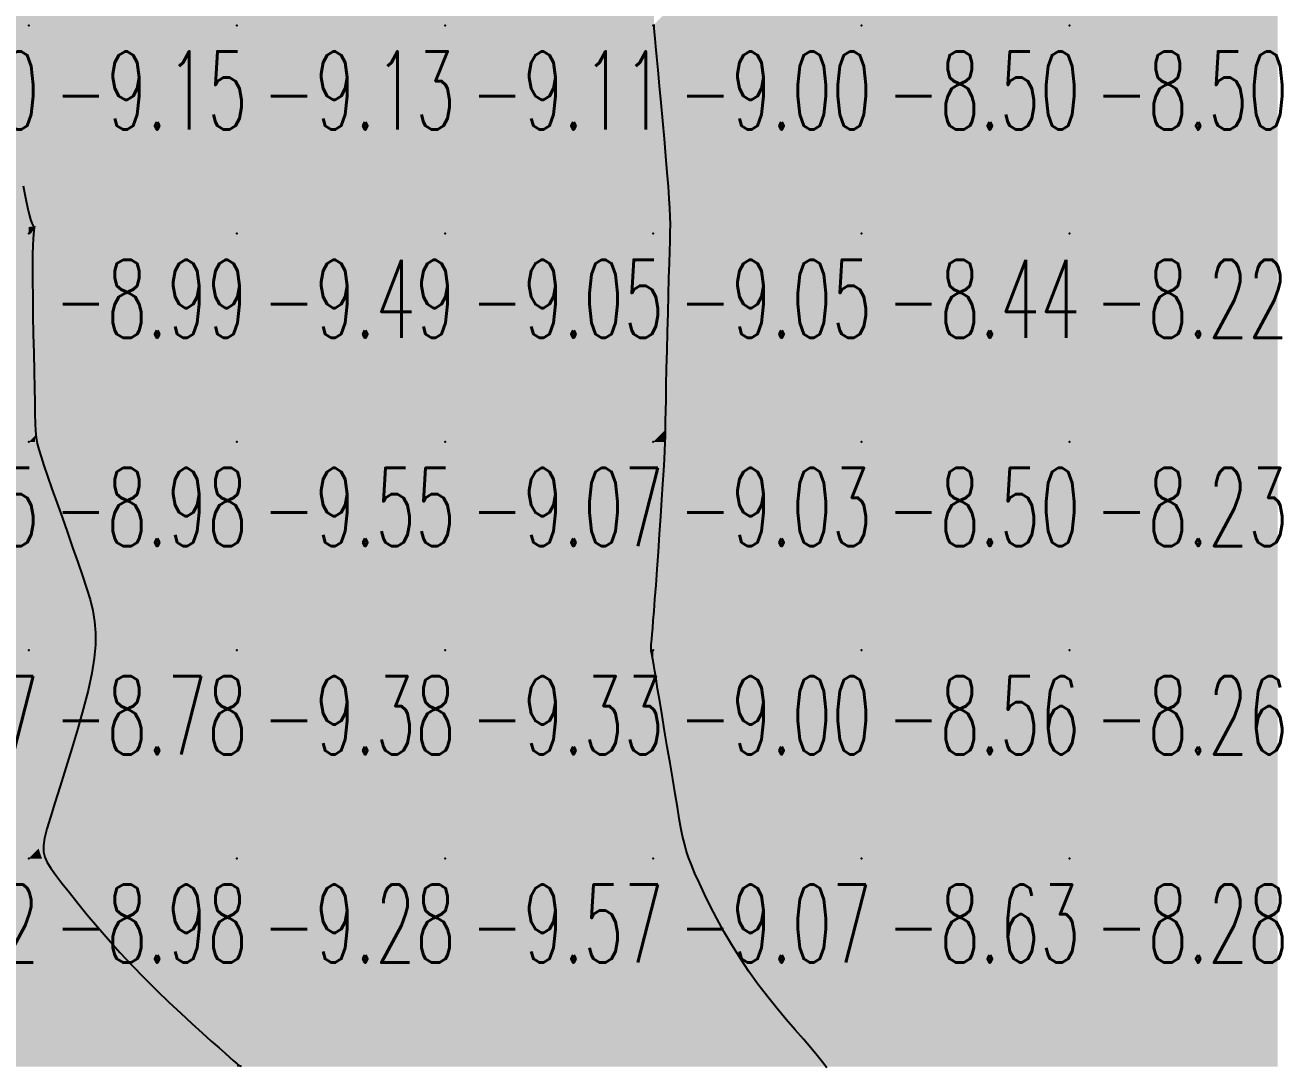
# Model space of a CAD drawing. Header units: millimetres. Extents: x 88261 to 90953, y 390274 to 392322.
# Drawn here: x 90160.1 to 90220.1, y 390937.3 to 390987.3 of the extents above; entities that cross this region are included whole.
import ezdxf
from ezdxf.enums import TextEntityAlignment as Align

# ---------------------------------------------------------------- set-up
doc = ezdxf.new("R2010")
doc.units = ezdxf.units.MM
doc.header["$LTSCALE"] = 25
for name, color, linetype in [('CN_03_00', 7, 'Continuous'), ('COTEAlt', 7, 'Continuous'), ('TN_COLORIAGE', 7, 'Continuous')]:
    doc.layers.add(name, color=color, linetype=linetype)
doc.styles.add('Simplex 1.0', font='Simplex.shx', dxfattribs={"width": 0.99, "height": 2.5})
doc.styles.get("Standard").update_dxf_attribs({"font": 'times.ttf'})

# ---------------------------------------------------------------- blocks, each defined once
blk = doc.blocks.new('COTE')
at = {"color": 0}
blk.add_point((0, 0), dxfattribs=at)
at = {"layer": 'COTEAlt'}
blk.add_attdef('ALT', text='', height=3.75, dxfattribs=at).set_placement((1.25, -1.25), align=Align.TOP_LEFT)

msp = doc.modelspace()

# ---------------------------------------------------------------- linework, layer by layer
at = {"layer": 'CN_03_00', "elevation": -9, "flags": 128}
for points in [[(90198.591, 390937.19), (90198.385, 390937.465), (90198.13, 390937.783), (90197.819, 390938.149), (90197.459, 390938.562), (90197.06, 390939.019), (90196.633, 390939.515), (90196.188, 390940.046), (90195.733, 390940.609), (90195.28, 390941.2), (90194.838, 390941.814), (90194.417, 390942.447), (90194.018, 390943.089), (90193.646, 390943.73), (90193.302, 390944.358), (90192.989, 390944.962), (90192.708, 390945.531), (90192.463, 390946.056), (90192.254, 390946.524), (90192.084, 390946.93), (90191.947, 390947.291), (90191.835, 390947.628), (90191.742, 390947.962), (90191.659, 390948.315), (90191.581, 390948.708), (90191.5, 390949.163), (90191.408, 390949.702), (90191.302, 390950.337), (90191.182, 390951.049), (90191.055, 390951.811), (90190.924, 390952.594), (90190.795, 390953.37), (90190.671, 390954.112), (90190.558, 390954.793), (90190.46, 390955.383), (90190.381, 390955.863), (90190.319, 390956.239), (90190.272, 390956.524), (90190.237, 390956.734), (90190.213, 390956.881), (90190.196, 390956.98), (90190.184, 390957.044), (90190.175, 390957.088), (90190.168, 390957.122), (90190.16, 390957.153), (90190.154, 390957.183), (90190.149, 390957.214), (90190.146, 390957.251), (90190.144, 390957.296), (90190.145, 390957.352), (90190.149, 390957.422), (90190.155, 390957.511), (90190.165, 390957.629), (90190.179, 390957.791), (90190.197, 390958.008), (90190.221, 390958.293), (90190.251, 390958.66), (90190.287, 390959.12), (90190.33, 390959.688), (90190.381, 390960.367), (90190.436, 390961.135), (90190.495, 390961.961), (90190.555, 390962.813), (90190.613, 390963.66), (90190.667, 390964.471), (90190.716, 390965.216), (90190.756, 390965.862), (90190.786, 390966.39), (90190.808, 390966.822), (90190.822, 390967.192), (90190.832, 390967.534), (90190.839, 390967.88), (90190.845, 390968.264), (90190.852, 390968.721), (90190.862, 390969.282), (90190.876, 390969.97), (90190.893, 390970.764), (90190.913, 390971.628), (90190.936, 390972.528), (90190.959, 390973.431), (90190.982, 390974.302), (90191.005, 390975.108), (90191.026, 390975.814), (90191.045, 390976.397), (90191.059, 390976.88), (90191.068, 390977.295), (90191.07, 390977.674), (90191.063, 390978.051), (90191.046, 390978.458), (90191.018, 390978.928), (90190.977, 390979.495), (90190.922, 390980.178), (90190.856, 390980.957), (90190.782, 390981.796), (90190.705, 390982.663), (90190.626, 390983.523), (90190.551, 390984.343), (90190.482, 390985.088), (90190.423, 390985.726), (90190.376, 390986.23), (90190.341, 390986.616), (90190.316, 390986.906), (90190.299, 390987.122), (90190.288, 390987.287)], [(90159.974, 390979.538), (90160.087, 390978.958), (90160.185, 390978.501), (90160.269, 390978.158), (90160.339, 390977.912), (90160.395, 390977.746), (90160.44, 390977.642), (90160.472, 390977.583), (90160.494, 390977.552), (90160.505, 390977.532), (90160.507, 390977.506), (90160.501, 390977.457), (90160.49, 390977.366), (90160.476, 390977.217), (90160.461, 390976.992), (90160.447, 390976.673), (90160.436, 390976.245), (90160.431, 390975.688), (90160.433, 390974.994), (90160.441, 390974.191), (90160.453, 390973.316), (90160.469, 390972.405), (90160.486, 390971.494), (90160.504, 390970.619), (90160.521, 390969.818), (90160.535, 390969.126), (90160.546, 390968.569), (90160.558, 390968.126), (90160.577, 390967.766), (90160.61, 390967.457), (90160.66, 390967.168), (90160.735, 390966.868), (90160.839, 390966.524), (90160.978, 390966.106), (90161.155, 390965.59), (90161.365, 390964.989), (90161.599, 390964.325), (90161.848, 390963.62), (90162.104, 390962.895), (90162.358, 390962.172), (90162.602, 390961.472), (90162.827, 390960.818), (90163.027, 390960.222), (90163.194, 390959.673), (90163.325, 390959.147), (90163.415, 390958.623), (90163.46, 390958.081), (90163.456, 390957.499), (90163.396, 390956.856), (90163.278, 390956.13), (90163.099, 390955.308), (90162.87, 390954.413), (90162.608, 390953.476), (90162.325, 390952.526), (90162.038, 390951.595), (90161.759, 390950.714), (90161.505, 390949.913), (90161.289, 390949.222), (90161.123, 390948.663), (90161.012, 390948.219), (90160.956, 390947.862), (90160.957, 390947.566), (90161.015, 390947.303), (90161.132, 390947.047), (90161.309, 390946.771), (90161.547, 390946.447), (90161.845, 390946.055), (90162.2, 390945.599), (90162.606, 390945.09), (90163.058, 390944.539), (90163.548, 390943.954), (90164.073, 390943.348), (90164.626, 390942.731), (90165.202, 390942.112), (90165.794, 390941.503), (90166.39, 390940.91), (90166.98, 390940.343), (90167.55, 390939.808), (90168.088, 390939.314), (90168.582, 390938.867), (90169.02, 390938.476), (90169.39, 390938.149), (90169.683, 390937.889), (90169.905, 390937.692), (90170.068, 390937.547), (90170.182, 390937.448), (90170.256, 390937.383), (90170.301, 390937.346), (90170.328, 390937.326), (90170.346, 390937.315), (90170.367, 390937.304), (90170.367, 390937.304), (90170.4, 390937.286), (90170.458, 390937.253)]]:
    msp.add_lwpolyline(points, dxfattribs=at)
at = {"layer": 'TN_COLORIAGE', "color": 181}
for points in [[(90160.249, 390987.239, -9), (90158.219, 390987.239, -9), (90160.249, 390997.239, -9), (90158.845, 390995.835, -9)], [(90160.249, 390987.239, -9), (90169.36, 390996.351, -9), (90160.249, 390997.239, -9), (90168.929, 390997.239, -9)], [(90180.249, 390987.239, -9), (90189.879, 390996.87, -9), (90190.249, 390987.239, -9), (90190.249, 390989.917, -9)], [(90180.249, 390991.356, -9.114), (90189.879, 390996.87, -9.114), (90180.249, 390987.239, -9.114)], [(90160.249, 390987.239, -9), (90169.36, 390996.351, -9), (90170.249, 390987.239, -9), (90170.249, 390996.25, -9)], [(90174.771, 390991.762, -9.135), (90170.249, 390996.25, -9.135), (90170.249, 390987.239, -9.135)], [(90170.249, 390987.239, -9), (90174.771, 390991.762, -9), (90180.249, 390987.239, -9), (90180.249, 390991.356, -9)], [(90190.283, 390987.274, -9.002), (90190.249, 390989.917, -9.002), (90190.249, 390987.239, -9.002)], [(90158.919, 390985.909, -9.152), (90158.219, 390987.239, -9.152), (90160.249, 390987.239, -9.152)], [(90158.919, 390985.909, -9.152), (90160.249, 390977.56, -9.152), (90160.249, 390987.239, -9.152)], [(90160.249, 390987.239, -9), (90160.249, 390977.56, -9), (90170.249, 390987.239, -9), (90160.608, 390977.599, -9)], [(90170.249, 390977.239, -9), (90160.35, 390977.239, -9), (90170.249, 390987.239, -9), (90160.608, 390977.599, -9)], [(90170.249, 390977.239, -9.114), (90180.249, 390977.239, -9.114), (90180.249, 390987.239, -9.114)], [(90170.249, 390987.239, -9.114), (90170.249, 390977.239, -9.114), (90180.249, 390987.239, -9.114)], [(90180.249, 390977.239, -9.002), (90190.249, 390977.239, -9.002), (90190.249, 390987.239, -9.002)], [(90180.249, 390987.239, -9.002), (90180.249, 390977.239, -9.002), (90190.249, 390987.239, -9.002)], [(90190.281, 390987.239, -9.002), (90190.283, 390987.274, -9.002), (90190.249, 390987.239, -9.002)], [(90190.249, 390977.239, -9), (90191.132, 390978.122, -9), (90190.249, 390987.239, -9), (90190.281, 390987.239, -9)], [(90191.053, 390977.239, -9.049), (90191.132, 390978.122, -9.049), (90190.249, 390977.239, -9.049)], [(90160.579, 390967.569, -9.491), (90160.35, 390977.239, -9.491), (90170.249, 390977.239, -9.491)], [(90170.249, 390967.239, -9), (90160.543, 390967.239, -9), (90170.249, 390977.239, -9), (90160.579, 390967.569, -9)], [(90170.249, 390967.239, -9.053), (90180.249, 390967.239, -9.053), (90180.249, 390977.239, -9.053)], [(90170.249, 390977.239, -9.053), (90170.249, 390967.239, -9.053), (90180.249, 390977.239, -9.053)], [(90180.249, 390967.239, -9.049), (90190.249, 390967.239, -9.049), (90190.249, 390977.239, -9.049)], [(90180.249, 390977.239, -9.049), (90180.249, 390967.239, -9.049), (90190.249, 390977.239, -9.049)], [(90190.249, 390977.239, -9), (90191.053, 390977.239, -9), (90190.249, 390967.239, -9), (90190.812, 390967.803, -9)], [(90190.812, 390967.803, -9.033), (90190.868, 390967.239, -9.033), (90190.249, 390967.239, -9.033)], [(90163.116, 390960.107, -9.552), (90160.543, 390967.239, -9.552), (90170.249, 390967.239, -9.552)], [(90170.249, 390967.239, -9), (90163.116, 390960.107, -9), (90170.249, 390957.239, -9), (90163.957, 390957.239, -9)], [(90170.249, 390957.239, -9.073), (90180.249, 390957.239, -9.073), (90180.249, 390967.239, -9.073)], [(90170.249, 390967.239, -9.073), (90170.249, 390957.239, -9.073), (90180.249, 390967.239, -9.073)], [(90180.249, 390957.239, -9), (90190.118, 390957.239, -9), (90190.249, 390967.239, -9), (90190.249, 390958.412, -9)], [(90180.249, 390967.239, -9.033), (90180.249, 390957.239, -9.033), (90190.249, 390967.239, -9.033)], [(90190.868, 390967.239, -9.033), (90190.249, 390958.412, -9.033), (90190.249, 390967.239, -9.033)], [(90170.249, 390957.239, -9), (90160.723, 390947.713, -9), (90170.249, 390947.239, -9), (90160.884, 390947.239, -9)], [(90163.957, 390957.239, -9.376), (90160.723, 390947.713, -9.376), (90170.249, 390957.239, -9.376)], [(90170.249, 390947.239, -9.333), (90180.249, 390947.239, -9.333), (90180.249, 390957.239, -9.333)], [(90170.249, 390957.239, -9.333), (90170.249, 390947.239, -9.333), (90180.249, 390957.239, -9.333)], [(90180.249, 390947.239, -9), (90190.172, 390957.162, -9), (90180.249, 390957.239, -9), (90190.118, 390957.239, -9)], [(90180.249, 390947.239, -9), (90190.172, 390957.162, -9), (90190.249, 390947.239, -9), (90190.249, 390956.638, -9)], [(90191.593, 390948.583, -9.069), (90190.249, 390956.638, -9.069), (90190.249, 390947.239, -9.069)], [(90191.593, 390948.583, -9.069), (90191.831, 390947.239, -9.069), (90190.249, 390947.239, -9.069)], [(90165.02, 390942.01, -9.276), (90160.884, 390947.239, -9.276), (90170.249, 390947.239, -9.276)], [(90165.02, 390942.01, -9.276), (90170.249, 390937.392, -9.276), (90170.249, 390947.239, -9.276)], [(90180.249, 390947.239, -9), (90170.324, 390937.314, -9), (90170.249, 390947.239, -9), (90170.249, 390937.392, -9)], [(90180.249, 390947.239, -9), (90170.324, 390937.314, -9), (90180.249, 390937.239, -9), (90170.534, 390937.239, -9)], [(90180.249, 390937.239, -9.069), (90190.249, 390937.239, -9.069), (90190.249, 390947.239, -9.069)], [(90180.249, 390947.239, -9.069), (90180.249, 390937.239, -9.069), (90190.249, 390947.239, -9.069)], [(90190.249, 390937.239, -9), (90194.611, 390941.601, -9), (90190.249, 390947.239, -9), (90191.831, 390947.239, -9)], [(90194.611, 390941.601, -9.284), (90198.755, 390937.239, -9.284), (90190.249, 390937.239, -9.284)]]:
    msp.add_solid(points, dxfattribs=at)
at = {"layer": 'TN_COLORIAGE', "color": 171}
for points in [[(90190.283, 390987.274, -8.497), (90190.281, 390987.239, -8.497), (90200.249, 390997.239, -8.497), (90200.249, 390987.239, -8.497)], [(90200.249, 390987.239, -8.597), (90210.249, 390987.239, -8.597), (90210.249, 390997.239, -8.597)], [(90200.249, 390997.239, -8.597), (90200.249, 390987.239, -8.597), (90210.249, 390997.239, -8.597)], [(90210.249, 390987.239, -8.305), (90220.249, 390987.239, -8.305), (90220.249, 390997.239, -8.305)], [(90210.249, 390997.239, -8.305), (90210.249, 390987.239, -8.305), (90220.249, 390997.239, -8.305)], [(90190.281, 390987.239, -8.497), (90191.132, 390978.122, -8.497), (90200.249, 390987.239, -8.497)], [(90191.132, 390978.122, -8.444), (90191.053, 390977.239, -8.444), (90200.249, 390987.239, -8.444), (90200.249, 390977.239, -8.444)], [(90200.249, 390977.239, -8.505), (90210.249, 390977.239, -8.505), (90210.249, 390987.239, -8.505)], [(90200.249, 390987.239, -8.505), (90200.249, 390977.239, -8.505), (90210.249, 390987.239, -8.505)], [(90210.249, 390977.239, -8.477), (90220.249, 390977.239, -8.477), (90220.249, 390987.239, -8.477)], [(90210.249, 390987.239, -8.477), (90210.249, 390977.239, -8.477), (90220.249, 390987.239, -8.477)], [(90160.249, 390977.56, -8.011), (90158.919, 390985.909, -8.011), (90160.249, 390977.239, -8.011), (90150.249, 390977.239, -8.011)], [(90160.608, 390977.599, -8.995), (90160.35, 390977.239, -8.995), (90160.249, 390977.239, -8.995)], [(90160.608, 390977.599, -8.995), (90160.249, 390977.56, -8.995), (90160.249, 390977.239, -8.995)], [(90160.249, 390977.239, -8), (90151.57, 390968.561, -8), (90150.249, 390977.239, -8), (90150.249, 390976.584, -8)], [(90160.249, 390977.239, -8), (90151.57, 390968.561, -8), (90160.249, 390967.239, -8), (90151.584, 390967.239, -8)], [(90160.35, 390977.239, -8.983), (90160.579, 390967.569, -8.983), (90160.249, 390977.239, -8.983), (90160.249, 390967.239, -8.983)], [(90190.868, 390967.239, -8.444), (90190.812, 390967.803, -8.444), (90200.249, 390967.239, -8.444), (90200.249, 390977.239, -8.444)], [(90190.812, 390967.803, -8.444), (90191.053, 390977.239, -8.444), (90200.249, 390977.239, -8.444)], [(90200.249, 390967.239, -8.224), (90210.249, 390967.239, -8.224), (90210.249, 390977.239, -8.224)], [(90200.249, 390977.239, -8.224), (90200.249, 390967.239, -8.224), (90210.249, 390977.239, -8.224)], [(90210.249, 390967.239, -8.527), (90220.249, 390967.239, -8.527), (90220.249, 390977.239, -8.527)], [(90210.249, 390977.239, -8.527), (90210.249, 390967.239, -8.527), (90220.249, 390977.239, -8.527)], [(90150.249, 390957.239, -8.983), (90160.249, 390957.239, -8.983), (90160.249, 390967.239, -8.983)], [(90160.249, 390967.239, -8), (90151.584, 390967.239, -8), (90150.249, 390957.239, -8), (90150.249, 390960.266, -8)], [(90160.579, 390967.569, -8.983), (90160.543, 390967.239, -8.983), (90160.249, 390967.239, -8.983)], [(90160.543, 390967.239, -8.778), (90163.116, 390960.107, -8.778), (90160.249, 390967.239, -8.778), (90160.249, 390957.239, -8.778)], [(90190.249, 390957.239, -8.497), (90200.249, 390957.239, -8.497), (90200.249, 390967.239, -8.497)], [(90190.249, 390958.412, -8.497), (90190.868, 390967.239, -8.497), (90190.249, 390957.239, -8.497), (90200.249, 390967.239, -8.497)], [(90200.249, 390957.239, -8.232), (90210.249, 390957.239, -8.232), (90210.249, 390967.239, -8.232)], [(90200.249, 390967.239, -8.232), (90200.249, 390957.239, -8.232), (90210.249, 390967.239, -8.232)], [(90210.249, 390957.239, -8.197), (90220.249, 390957.239, -8.197), (90220.249, 390967.239, -8.197)], [(90210.249, 390967.239, -8.197), (90210.249, 390957.239, -8.197), (90220.249, 390967.239, -8.197)], [(90163.957, 390957.239, -8.778), (90163.116, 390960.107, -8.778), (90160.249, 390957.239, -8.778)], [(90190.249, 390958.412, -8.996), (90190.118, 390957.239, -8.996), (90190.249, 390957.239, -8.996)], [(90160.249, 390957.239, -8), (90152.125, 390949.115, -8), (90150.249, 390957.239, -8), (90150.249, 390954.56, -8)], [(90160.249, 390947.239, -8), (90151.796, 390947.239, -8), (90160.249, 390957.239, -8), (90152.125, 390949.115, -8)], [(90160.723, 390947.713, -8.778), (90163.957, 390957.239, -8.778), (90160.249, 390947.239, -8.778), (90160.249, 390957.239, -8.778)], [(90190.118, 390957.239, -8.996), (90190.172, 390957.162, -8.996), (90190.249, 390957.239, -8.996)], [(90190.249, 390956.638, -8.996), (90190.172, 390957.162, -8.996), (90190.249, 390957.239, -8.996)], [(90190.249, 390956.638, -8.556), (90191.593, 390948.583, -8.556), (90190.249, 390957.239, -8.556), (90200.249, 390957.239, -8.556)], [(90191.831, 390947.239, -8.556), (90191.593, 390948.583, -8.556), (90200.249, 390947.239, -8.556), (90200.249, 390957.239, -8.556)], [(90200.249, 390947.239, -8.263), (90210.249, 390947.239, -8.263), (90210.249, 390957.239, -8.263)], [(90200.249, 390957.239, -8.263), (90200.249, 390947.239, -8.263), (90210.249, 390957.239, -8.263)], [(90210.249, 390947.239, -8.13), (90220.249, 390947.239, -8.13), (90220.249, 390957.239, -8.13)], [(90210.249, 390957.239, -8.13), (90210.249, 390947.239, -8.13), (90220.249, 390957.239, -8.13)], [(90160.884, 390947.239, -8.981), (90160.723, 390947.713, -8.981), (90160.249, 390947.239, -8.981)], [(90153.069, 390940.059, -8.981), (90151.796, 390947.239, -8.981), (90160.249, 390947.239, -8.981)], [(90160.249, 390947.239, -8), (90153.069, 390940.059, -8), (90160.249, 390937.239, -8), (90153.649, 390937.239, -8)], [(90160.884, 390947.239, -8.748), (90165.02, 390942.01, -8.748), (90160.249, 390947.239, -8.748), (90160.249, 390937.239, -8.748)], [(90191.831, 390947.239, -8.633), (90194.611, 390941.601, -8.633), (90200.249, 390947.239, -8.633)], [(90198.755, 390937.239, -8.633), (90194.611, 390941.601, -8.633), (90200.249, 390937.239, -8.633), (90200.249, 390947.239, -8.633)], [(90200.249, 390937.239, -8.284), (90210.249, 390937.239, -8.284), (90210.249, 390947.239, -8.284)], [(90200.249, 390947.239, -8.284), (90200.249, 390937.239, -8.284), (90210.249, 390947.239, -8.284)], [(90210.249, 390937.239, -8.338), (90220.249, 390937.239, -8.338), (90220.249, 390947.239, -8.338)], [(90210.249, 390947.239, -8.338), (90210.249, 390937.239, -8.338), (90220.249, 390947.239, -8.338)], [(90170.249, 390937.392, -8.748), (90165.02, 390942.01, -8.748), (90170.249, 390937.239, -8.748), (90160.249, 390937.239, -8.748)], [(90170.249, 390937.392, -8.996), (90170.324, 390937.314, -8.996), (90170.249, 390937.239, -8.996)], [(90170.534, 390937.239, -8.996), (90170.324, 390937.314, -8.996), (90170.249, 390937.239, -8.996)]]:
    msp.add_solid(points, dxfattribs=at)

# ---------------------------------------------------------------- block references
at = {"layer": 'COTEAlt'}
ref = msp.add_blockref('COTE', (90150.249, 390987.239), dxfattribs=at)
ref.add_attrib('ALT', '-8.40', dxfattribs={"height": 3.75, "style": 'Simplex 1.0', "width": 0.6}).set_placement((90151.499, 390985.989), align=Align.TOP_LEFT)
ref = msp.add_blockref('COTE', (90160.249, 390987.239), dxfattribs=at)
ref.add_attrib('ALT', '-9.15', dxfattribs={"height": 3.75, "style": 'Simplex 1.0', "width": 0.6}).set_placement((90161.499, 390985.989), align=Align.TOP_LEFT)
ref = msp.add_blockref('COTE', (90170.249, 390987.239), dxfattribs=at)
ref.add_attrib('ALT', '-9.13', dxfattribs={"height": 3.75, "style": 'Simplex 1.0', "width": 0.6}).set_placement((90171.499, 390985.989), align=Align.TOP_LEFT)
ref = msp.add_blockref('COTE', (90180.249, 390987.239), dxfattribs=at)
ref.add_attrib('ALT', '-9.11', dxfattribs={"height": 3.75, "style": 'Simplex 1.0', "width": 0.6}).set_placement((90181.499, 390985.989), align=Align.TOP_LEFT)
ref = msp.add_blockref('COTE', (90190.249, 390987.239), dxfattribs=at)
ref.add_attrib('ALT', '-9.00', dxfattribs={"height": 3.75, "style": 'Simplex 1.0', "width": 0.6}).set_placement((90191.499, 390985.989), align=Align.TOP_LEFT)
ref = msp.add_blockref('COTE', (90200.249, 390987.239), dxfattribs=at)
ref.add_attrib('ALT', '-8.50', dxfattribs={"height": 3.75, "style": 'Simplex 1.0', "width": 0.6}).set_placement((90201.499, 390985.989), align=Align.TOP_LEFT)
ref = msp.add_blockref('COTE', (90210.249, 390987.239), dxfattribs=at)
ref.add_attrib('ALT', '-8.50', dxfattribs={"height": 3.75, "style": 'Simplex 1.0', "width": 0.6}).set_placement((90211.499, 390985.989), align=Align.TOP_LEFT)
ref = msp.add_blockref('COTE', (90160.249, 390977.239), dxfattribs=at)
ref.add_attrib('ALT', '-8.99', dxfattribs={"height": 3.75, "style": 'Simplex 1.0', "width": 0.6}).set_placement((90161.499, 390975.989), align=Align.TOP_LEFT)
ref = msp.add_blockref('COTE', (90170.249, 390977.239), dxfattribs=at)
ref.add_attrib('ALT', '-9.49', dxfattribs={"height": 3.75, "style": 'Simplex 1.0', "width": 0.6}).set_placement((90171.499, 390975.989), align=Align.TOP_LEFT)
ref = msp.add_blockref('COTE', (90180.249, 390977.239), dxfattribs=at)
ref.add_attrib('ALT', '-9.05', dxfattribs={"height": 3.75, "style": 'Simplex 1.0', "width": 0.6}).set_placement((90181.499, 390975.989), align=Align.TOP_LEFT)
ref = msp.add_blockref('COTE', (90190.249, 390977.239), dxfattribs=at)
ref.add_attrib('ALT', '-9.05', dxfattribs={"height": 3.75, "style": 'Simplex 1.0', "width": 0.6}).set_placement((90191.499, 390975.989), align=Align.TOP_LEFT)
ref = msp.add_blockref('COTE', (90200.249, 390977.239), dxfattribs=at)
ref.add_attrib('ALT', '-8.44', dxfattribs={"height": 3.75, "style": 'Simplex 1.0', "width": 0.6}).set_placement((90201.499, 390975.989), align=Align.TOP_LEFT)
ref = msp.add_blockref('COTE', (90210.249, 390977.239), dxfattribs=at)
ref.add_attrib('ALT', '-8.22', dxfattribs={"height": 3.75, "style": 'Simplex 1.0', "width": 0.6}).set_placement((90211.499, 390975.989), align=Align.TOP_LEFT)
ref = msp.add_blockref('COTE', (90150.249, 390967.239), dxfattribs=at)
ref.add_attrib('ALT', '-7.85', dxfattribs={"height": 3.75, "style": 'Simplex 1.0', "width": 0.6}).set_placement((90151.499, 390965.989), align=Align.TOP_LEFT)
ref = msp.add_blockref('COTE', (90160.249, 390967.239), dxfattribs=at)
ref.add_attrib('ALT', '-8.98', dxfattribs={"height": 3.75, "style": 'Simplex 1.0', "width": 0.6}).set_placement((90161.499, 390965.989), align=Align.TOP_LEFT)
ref = msp.add_blockref('COTE', (90170.249, 390967.239), dxfattribs=at)
ref.add_attrib('ALT', '-9.55', dxfattribs={"height": 3.75, "style": 'Simplex 1.0', "width": 0.6}).set_placement((90171.499, 390965.989), align=Align.TOP_LEFT)
ref = msp.add_blockref('COTE', (90180.249, 390967.239), dxfattribs=at)
ref.add_attrib('ALT', '-9.07', dxfattribs={"height": 3.75, "style": 'Simplex 1.0', "width": 0.6}).set_placement((90181.499, 390965.989), align=Align.TOP_LEFT)
ref = msp.add_blockref('COTE', (90190.249, 390967.239), dxfattribs=at)
ref.add_attrib('ALT', '-9.03', dxfattribs={"height": 3.75, "style": 'Simplex 1.0', "width": 0.6}).set_placement((90191.499, 390965.989), align=Align.TOP_LEFT)
ref = msp.add_blockref('COTE', (90200.249, 390967.239), dxfattribs=at)
ref.add_attrib('ALT', '-8.50', dxfattribs={"height": 3.75, "style": 'Simplex 1.0', "width": 0.6}).set_placement((90201.499, 390965.989), align=Align.TOP_LEFT)
ref = msp.add_blockref('COTE', (90210.249, 390967.239), dxfattribs=at)
ref.add_attrib('ALT', '-8.23', dxfattribs={"height": 3.75, "style": 'Simplex 1.0', "width": 0.6}).set_placement((90211.499, 390965.989), align=Align.TOP_LEFT)
ref = msp.add_blockref('COTE', (90150.249, 390957.239), dxfattribs=at)
ref.add_attrib('ALT', '-8.07', dxfattribs={"height": 3.75, "style": 'Simplex 1.0', "width": 0.6}).set_placement((90151.499, 390955.989), align=Align.TOP_LEFT)
ref = msp.add_blockref('COTE', (90160.249, 390957.239), dxfattribs=at)
ref.add_attrib('ALT', '-8.78', dxfattribs={"height": 3.75, "style": 'Simplex 1.0', "width": 0.6}).set_placement((90161.499, 390955.989), align=Align.TOP_LEFT)
ref = msp.add_blockref('COTE', (90170.249, 390957.239), dxfattribs=at)
ref.add_attrib('ALT', '-9.38', dxfattribs={"height": 3.75, "style": 'Simplex 1.0', "width": 0.6}).set_placement((90171.499, 390955.989), align=Align.TOP_LEFT)
ref = msp.add_blockref('COTE', (90180.249, 390957.239), dxfattribs=at)
ref.add_attrib('ALT', '-9.33', dxfattribs={"height": 3.75, "style": 'Simplex 1.0', "width": 0.6}).set_placement((90181.499, 390955.989), align=Align.TOP_LEFT)
ref = msp.add_blockref('COTE', (90190.249, 390957.239), dxfattribs=at)
ref.add_attrib('ALT', '-9.00', dxfattribs={"height": 3.75, "style": 'Simplex 1.0', "width": 0.6}).set_placement((90191.499, 390955.989), align=Align.TOP_LEFT)
ref = msp.add_blockref('COTE', (90200.249, 390957.239), dxfattribs=at)
ref.add_attrib('ALT', '-8.56', dxfattribs={"height": 3.75, "style": 'Simplex 1.0', "width": 0.6}).set_placement((90201.499, 390955.989), align=Align.TOP_LEFT)
ref = msp.add_blockref('COTE', (90210.249, 390957.239), dxfattribs=at)
ref.add_attrib('ALT', '-8.26', dxfattribs={"height": 3.75, "style": 'Simplex 1.0', "width": 0.6}).set_placement((90211.499, 390955.989), align=Align.TOP_LEFT)
ref = msp.add_blockref('COTE', (90150.249, 390947.239), dxfattribs=at)
ref.add_attrib('ALT', '-7.82', dxfattribs={"height": 3.75, "style": 'Simplex 1.0', "width": 0.6}).set_placement((90151.499, 390945.989), align=Align.TOP_LEFT)
ref = msp.add_blockref('COTE', (90160.249, 390947.239), dxfattribs=at)
ref.add_attrib('ALT', '-8.98', dxfattribs={"height": 3.75, "style": 'Simplex 1.0', "width": 0.6}).set_placement((90161.499, 390945.989), align=Align.TOP_LEFT)
ref = msp.add_blockref('COTE', (90170.249, 390947.239), dxfattribs=at)
ref.add_attrib('ALT', '-9.28', dxfattribs={"height": 3.75, "style": 'Simplex 1.0', "width": 0.6}).set_placement((90171.499, 390945.989), align=Align.TOP_LEFT)
ref = msp.add_blockref('COTE', (90180.249, 390947.239), dxfattribs=at)
ref.add_attrib('ALT', '-9.57', dxfattribs={"height": 3.75, "style": 'Simplex 1.0', "width": 0.6}).set_placement((90181.499, 390945.989), align=Align.TOP_LEFT)
ref = msp.add_blockref('COTE', (90190.249, 390947.239), dxfattribs=at)
ref.add_attrib('ALT', '-9.07', dxfattribs={"height": 3.75, "style": 'Simplex 1.0', "width": 0.6}).set_placement((90191.499, 390945.989), align=Align.TOP_LEFT)
ref = msp.add_blockref('COTE', (90200.249, 390947.239), dxfattribs=at)
ref.add_attrib('ALT', '-8.63', dxfattribs={"height": 3.75, "style": 'Simplex 1.0', "width": 0.6}).set_placement((90201.499, 390945.989), align=Align.TOP_LEFT)
ref = msp.add_blockref('COTE', (90210.249, 390947.239), dxfattribs=at)
ref.add_attrib('ALT', '-8.28', dxfattribs={"height": 3.75, "style": 'Simplex 1.0', "width": 0.6}).set_placement((90211.499, 390945.989), align=Align.TOP_LEFT)

doc.saveas('drawing.dxf')
